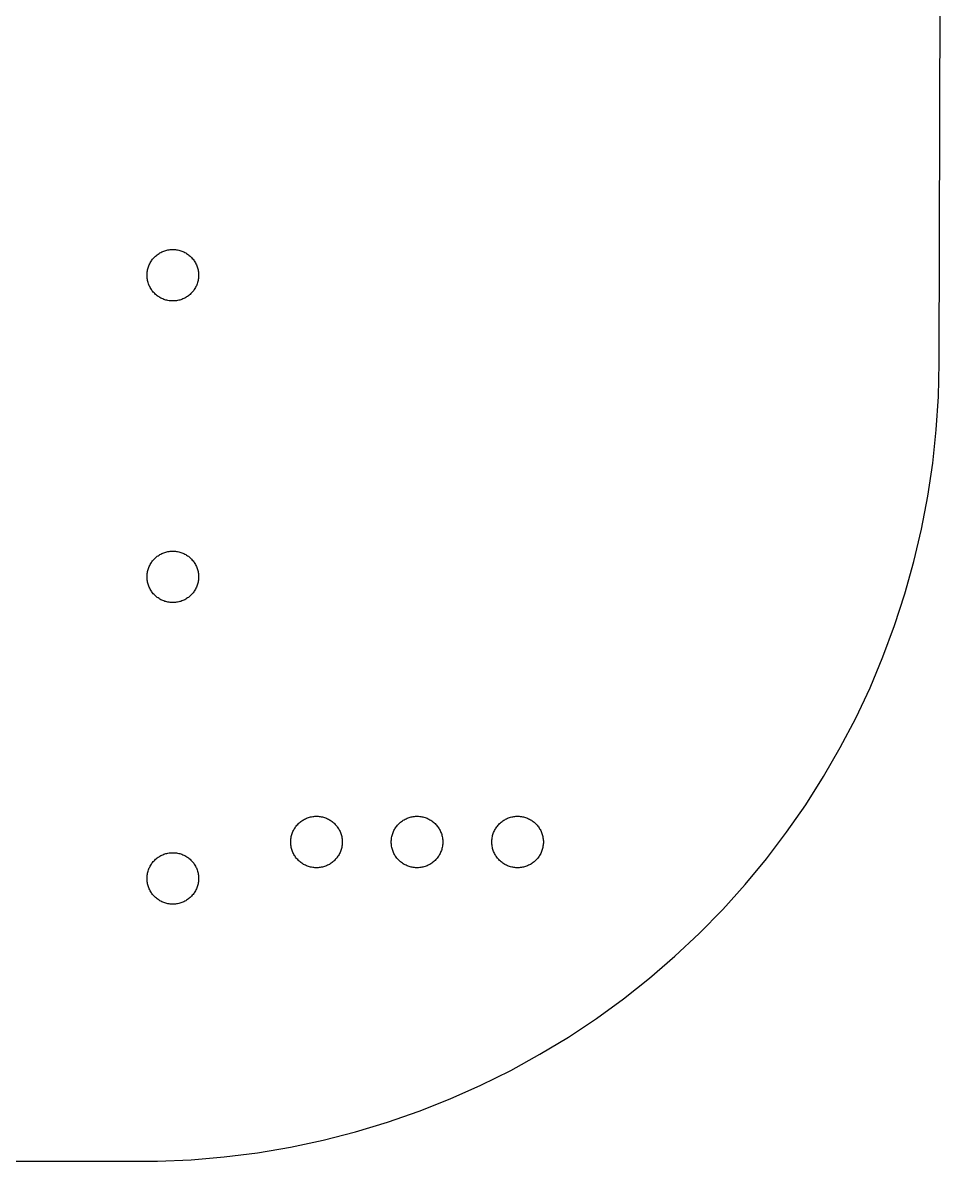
# Model space of a CAD drawing. Header units: metres. Extents: x 0 to 5.8, y -7.5 to 7.5.
# Drawn here: x 2.93 to 5.81, y -7.5 to -3.934 of the extents above; entities that cross this region are included whole.
import ezdxf

# ---------------------------------------------------------------- set-up
doc = ezdxf.new("R2010")
doc.units = ezdxf.units.M

msp = doc.modelspace()

# ---------------------------------------------------------------- linework, layer by layer
for p, q in [((5.79999, -5), (5.81, -1.5)), ((3.33675, -4.67427), (3.3389, -4.67166)), ((3.3389, -4.67166), (3.34116, -4.66916)), ((3.34116, -4.66916), (3.34352, -4.66673)), ((3.34352, -4.66673), (3.34599, -4.66443)), ((3.34599, -4.66443), (3.34854, -4.66222)), ((3.34854, -4.66222), (3.3512, -4.66011)), ((3.3512, -4.66011), (3.35393, -4.65813)), ((3.35393, -4.65813), (3.35675, -4.65625)), ((3.35675, -4.65625), (3.35963, -4.65451)), ((3.35963, -4.65451), (3.36259, -4.65288)), ((3.36259, -4.65288), (3.36563, -4.65137)), ((3.36563, -4.65137), (3.36871, -4.64999)), ((3.36871, -4.64999), (3.37186, -4.64876)), ((3.37186, -4.64876), (3.37505, -4.64764)), ((3.37505, -4.64764), (3.37828, -4.64667)), ((3.37828, -4.64667), (3.38156, -4.64583)), ((3.38156, -4.64583), (3.38487, -4.64513)), ((3.38487, -4.64513), (3.3882, -4.64456)), ((3.3882, -4.64456), (3.39156, -4.64413)), ((3.39156, -4.64413), (3.39493, -4.64384)), ((3.39493, -4.64384), (3.3983, -4.64371)), ((3.3983, -4.64371), (3.40169, -4.64371)), ((3.40169, -4.64371), (3.40506, -4.64384)), ((3.40506, -4.64384), (3.40843, -4.64413)), ((3.40843, -4.64413), (3.41179, -4.64456)), ((3.41179, -4.64456), (3.41512, -4.64513)), ((3.41512, -4.64513), (3.41843, -4.64583)), ((3.41843, -4.64583), (3.42169, -4.64667)), ((3.42169, -4.64667), (3.42493, -4.64764)), ((3.42493, -4.64764), (3.42813, -4.64876)), ((3.42813, -4.64876), (3.43127, -4.64999)), ((3.43127, -4.64999), (3.43436, -4.65137)), ((3.43436, -4.65137), (3.43738, -4.65288)), ((3.43738, -4.65288), (3.44035, -4.65451)), ((3.44035, -4.65451), (3.44324, -4.65625)), ((3.44324, -4.65625), (3.44606, -4.65813)), ((3.44606, -4.65813), (3.44879, -4.66011)), ((3.44879, -4.66011), (3.45143, -4.66222)), ((3.45143, -4.66222), (3.45399, -4.66443)), ((3.45399, -4.66443), (3.45647, -4.66673)), ((3.45647, -4.66673), (3.45883, -4.66916)), ((3.45883, -4.66916), (3.46109, -4.67166)), ((3.46109, -4.67166), (3.46324, -4.67427)), ((3.32104, -4.70763), (3.32182, -4.70433)), ((3.32182, -4.70433), (3.32272, -4.70108)), ((3.32272, -4.70108), (3.32378, -4.69786)), ((3.32378, -4.69786), (3.32495, -4.69469)), ((3.32495, -4.69469), (3.32626, -4.69157)), ((3.32626, -4.69157), (3.3277, -4.68852)), ((3.3277, -4.68852), (3.32927, -4.68552)), ((3.32927, -4.68552), (3.33096, -4.68259)), ((3.33096, -4.68259), (3.33276, -4.67973)), ((3.33276, -4.67973), (3.3347, -4.67696)), ((3.3347, -4.67696), (3.33675, -4.67427)), ((3.46324, -4.67427), (3.46529, -4.67696)), ((3.46529, -4.67696), (3.46722, -4.67973)), ((3.46722, -4.67973), (3.46902, -4.68259)), ((3.46902, -4.68259), (3.47072, -4.68552)), ((3.47072, -4.68552), (3.47229, -4.68852)), ((3.47229, -4.68852), (3.47372, -4.69157)), ((3.47372, -4.69157), (3.47504, -4.69469)), ((3.47504, -4.69469), (3.47621, -4.69786)), ((3.47621, -4.69786), (3.47725, -4.70108)), ((3.47725, -4.70108), (3.47816, -4.70433)), ((3.47816, -4.70433), (3.47894, -4.70763)), ((3.31929, -4.7244), (3.31935, -4.72102)), ((3.31935, -4.72778), (3.31929, -4.7244)), ((3.31935, -4.72102), (3.31956, -4.71765)), ((3.31956, -4.73116), (3.31935, -4.72778)), ((3.31956, -4.71765), (3.31992, -4.71428)), ((3.31992, -4.73451), (3.31956, -4.73116)), ((3.31992, -4.71428), (3.32042, -4.71094)), ((3.32042, -4.73785), (3.31992, -4.73451)), ((3.32042, -4.71094), (3.32104, -4.70763)), ((3.32104, -4.74118), (3.32042, -4.73785)), ((3.32182, -4.74448), (3.32104, -4.74118)), ((3.47894, -4.74118), (3.47816, -4.74448)), ((3.47894, -4.70763), (3.47957, -4.71094)), ((3.47957, -4.73785), (3.47894, -4.74118)), ((3.47957, -4.71094), (3.48007, -4.71428)), ((3.48007, -4.73451), (3.47957, -4.73785)), ((3.48007, -4.71428), (3.48042, -4.71765)), ((3.48042, -4.73116), (3.48007, -4.73451)), ((3.48042, -4.71765), (3.48064, -4.72102)), ((3.48064, -4.72778), (3.48042, -4.73116)), ((3.48064, -4.72102), (3.4807, -4.7244)), ((3.4807, -4.7244), (3.48064, -4.72778)), ((3.32272, -4.74773), (3.32182, -4.74448)), ((3.32378, -4.75095), (3.32272, -4.74773)), ((3.32495, -4.75412), (3.32378, -4.75095)), ((3.32626, -4.75723), (3.32495, -4.75412)), ((3.3277, -4.76028), (3.32626, -4.75723)), ((3.32927, -4.76329), (3.3277, -4.76028)), ((3.33096, -4.7662), (3.32927, -4.76329)), ((3.33276, -4.76906), (3.33096, -4.7662)), ((3.3347, -4.77184), (3.33276, -4.76906)), ((3.33675, -4.77454), (3.3347, -4.77184)), ((3.3389, -4.77715), (3.33675, -4.77454)), ((3.34116, -4.77965), (3.3389, -4.77715)), ((3.46109, -4.77715), (3.45883, -4.77965)), ((3.46324, -4.77454), (3.46109, -4.77715)), ((3.46529, -4.77184), (3.46324, -4.77454)), ((3.46722, -4.76906), (3.46529, -4.77184)), ((3.46902, -4.7662), (3.46722, -4.76906)), ((3.47072, -4.76329), (3.46902, -4.7662)), ((3.47229, -4.76028), (3.47072, -4.76329)), ((3.47372, -4.75723), (3.47229, -4.76028)), ((3.47504, -4.75412), (3.47372, -4.75723)), ((3.47621, -4.75095), (3.47504, -4.75412)), ((3.47725, -4.74773), (3.47621, -4.75095)), ((3.47816, -4.74448), (3.47725, -4.74773)), ((3.34352, -4.78206), (3.34116, -4.77965)), ((3.34599, -4.78438), (3.34352, -4.78206)), ((3.34854, -4.78659), (3.34599, -4.78438)), ((3.3512, -4.7887), (3.34854, -4.78659)), ((3.35393, -4.79068), (3.3512, -4.7887)), ((3.35675, -4.79254), (3.35393, -4.79068)), ((3.35963, -4.7943), (3.35675, -4.79254)), ((3.36259, -4.79593), (3.35963, -4.7943)), ((3.36563, -4.79742), (3.36259, -4.79593)), ((3.36871, -4.7988), (3.36563, -4.79742)), ((3.37186, -4.80005), (3.36871, -4.7988)), ((3.37505, -4.80116), (3.37186, -4.80005)), ((3.37828, -4.80214), (3.37505, -4.80116)), ((3.38156, -4.80298), (3.37828, -4.80214)), ((3.38487, -4.80368), (3.38156, -4.80298)), ((3.3882, -4.80424), (3.38487, -4.80368)), ((3.39156, -4.80467), (3.3882, -4.80424)), ((3.39493, -4.80495), (3.39156, -4.80467)), ((3.3983, -4.8051), (3.39493, -4.80495)), ((3.40169, -4.8051), (3.3983, -4.8051)), ((3.40506, -4.80495), (3.40169, -4.8051)), ((3.40843, -4.80467), (3.40506, -4.80495)), ((3.41179, -4.80424), (3.40843, -4.80467)), ((3.41512, -4.80368), (3.41179, -4.80424)), ((3.41843, -4.80298), (3.41512, -4.80368)), ((3.42169, -4.80214), (3.41843, -4.80298)), ((3.42493, -4.80116), (3.42169, -4.80214)), ((3.42813, -4.80005), (3.42493, -4.80116)), ((3.43127, -4.7988), (3.42813, -4.80005)), ((3.43436, -4.79742), (3.43127, -4.7988)), ((3.43738, -4.79593), (3.43436, -4.79742)), ((3.44035, -4.7943), (3.43738, -4.79593)), ((3.44324, -4.79254), (3.44035, -4.7943)), ((3.44606, -4.79068), (3.44324, -4.79254)), ((3.44879, -4.7887), (3.44606, -4.79068)), ((3.45143, -4.78659), (3.44879, -4.7887)), ((3.45399, -4.78438), (3.45143, -4.78659)), ((3.45647, -4.78206), (3.45399, -4.78438)), ((3.45883, -4.77965), (3.45647, -4.78206)), ((5.79781, -5.10468), (5.79999, -5)), ((5.79123, -5.20918), (5.79781, -5.10468)), ((5.78027, -5.31332), (5.79123, -5.20918)), ((5.76498, -5.41692), (5.78027, -5.31332)), ((5.74536, -5.51978), (5.76498, -5.41692)), ((5.72145, -5.62172), (5.74536, -5.51978)), ((3.35963, -5.59938), (3.36259, -5.59776)), ((3.36259, -5.59776), (3.36563, -5.59625)), ((3.36563, -5.59625), (3.36871, -5.59488)), ((3.36871, -5.59488), (3.37186, -5.59364)), ((3.37186, -5.59364), (3.37505, -5.59253)), ((3.37505, -5.59253), (3.37828, -5.59155)), ((3.37828, -5.59155), (3.38156, -5.59071)), ((3.38156, -5.59071), (3.38487, -5.59001)), ((3.38487, -5.59001), (3.3882, -5.58945)), ((3.3882, -5.58945), (3.39156, -5.58902)), ((3.39156, -5.58902), (3.39493, -5.58873)), ((3.39493, -5.58873), (3.3983, -5.58859)), ((3.3983, -5.58859), (3.40169, -5.58859)), ((3.40169, -5.58859), (3.40506, -5.58873)), ((3.40506, -5.58873), (3.40843, -5.58902)), ((3.40843, -5.58902), (3.41179, -5.58945)), ((3.41179, -5.58945), (3.41512, -5.59001)), ((3.41512, -5.59001), (3.41843, -5.59071)), ((3.41843, -5.59071), (3.42169, -5.59155)), ((3.42169, -5.59155), (3.42493, -5.59253)), ((3.42493, -5.59253), (3.42813, -5.59364)), ((3.42813, -5.59364), (3.43127, -5.59488)), ((3.43127, -5.59488), (3.43436, -5.59625)), ((3.43436, -5.59625), (3.43738, -5.59776)), ((3.43738, -5.59776), (3.44035, -5.59938)), ((3.32626, -5.63646), (3.3277, -5.63339)), ((3.3277, -5.63339), (3.32927, -5.6304)), ((3.32927, -5.6304), (3.33096, -5.62747)), ((3.33096, -5.62747), (3.33276, -5.62462)), ((3.33276, -5.62462), (3.3347, -5.62184)), ((3.3347, -5.62184), (3.33675, -5.61916)), ((3.33675, -5.61916), (3.3389, -5.61655)), ((3.3389, -5.61655), (3.34116, -5.61403)), ((3.34116, -5.61403), (3.34352, -5.61162)), ((3.34352, -5.61162), (3.34599, -5.6093)), ((3.34599, -5.6093), (3.34854, -5.6071)), ((3.34854, -5.6071), (3.3512, -5.605)), ((3.3512, -5.605), (3.35393, -5.60301)), ((3.35393, -5.60301), (3.35675, -5.60114)), ((3.35675, -5.60114), (3.35963, -5.59938)), ((3.44035, -5.59938), (3.44324, -5.60114)), ((3.44324, -5.60114), (3.44606, -5.60301)), ((3.44606, -5.60301), (3.44879, -5.605)), ((3.44879, -5.605), (3.45143, -5.6071)), ((3.45143, -5.6071), (3.45399, -5.6093)), ((3.45399, -5.6093), (3.45647, -5.61162)), ((3.45647, -5.61162), (3.45883, -5.61403)), ((3.45883, -5.61403), (3.46109, -5.61655)), ((3.46109, -5.61655), (3.46324, -5.61916)), ((3.46324, -5.61916), (3.46529, -5.62184)), ((3.46529, -5.62184), (3.46722, -5.62462)), ((3.46722, -5.62462), (3.46902, -5.62747)), ((3.46902, -5.62747), (3.47072, -5.6304)), ((3.47072, -5.6304), (3.47229, -5.63339)), ((3.47229, -5.63339), (3.47372, -5.63646)), ((5.6933, -5.72256), (5.72145, -5.62172)), ((3.31929, -5.66928), (3.31935, -5.66591)), ((3.31935, -5.67267), (3.31929, -5.66928)), ((3.31935, -5.66591), (3.31956, -5.66254)), ((3.31956, -5.66254), (3.31992, -5.65916)), ((3.31992, -5.65916), (3.32042, -5.65582)), ((3.32042, -5.65582), (3.32104, -5.6525)), ((3.32104, -5.6525), (3.32182, -5.64922)), ((3.32182, -5.64922), (3.32272, -5.64595)), ((3.32272, -5.64595), (3.32378, -5.64275)), ((3.32378, -5.64275), (3.32495, -5.63957)), ((3.32495, -5.63957), (3.32626, -5.63646)), ((3.47372, -5.63646), (3.47504, -5.63957)), ((3.47504, -5.63957), (3.47621, -5.64275)), ((3.47621, -5.64275), (3.47725, -5.64595)), ((3.47725, -5.64595), (3.47816, -5.64922)), ((3.47816, -5.64922), (3.47894, -5.6525)), ((3.47894, -5.6525), (3.47957, -5.65582)), ((3.47957, -5.65582), (3.48007, -5.65916)), ((3.48007, -5.65916), (3.48042, -5.66254)), ((3.48042, -5.66254), (3.48064, -5.66591)), ((3.48064, -5.66591), (3.4807, -5.66928)), ((3.4807, -5.66928), (3.48064, -5.67267)), ((3.31956, -5.67604), (3.31935, -5.67267)), ((3.31992, -5.6794), (3.31956, -5.67604)), ((3.32042, -5.68274), (3.31992, -5.6794)), ((3.32104, -5.68607), (3.32042, -5.68274)), ((3.32182, -5.68936), (3.32104, -5.68607)), ((3.32272, -5.69261), (3.32182, -5.68936)), ((3.32378, -5.69583), (3.32272, -5.69261)), ((3.32495, -5.69899), (3.32378, -5.69583)), ((3.32626, -5.70212), (3.32495, -5.69899)), ((3.3277, -5.70517), (3.32626, -5.70212)), ((3.32927, -5.70816), (3.3277, -5.70517)), ((3.47229, -5.70517), (3.47072, -5.70816)), ((3.47372, -5.70212), (3.47229, -5.70517)), ((3.47504, -5.69899), (3.47372, -5.70212)), ((3.47621, -5.69583), (3.47504, -5.69899)), ((3.47725, -5.69261), (3.47621, -5.69583)), ((3.47816, -5.68936), (3.47725, -5.69261)), ((3.47894, -5.68607), (3.47816, -5.68936)), ((3.47957, -5.68274), (3.47894, -5.68607)), ((3.48007, -5.6794), (3.47957, -5.68274)), ((3.48042, -5.67604), (3.48007, -5.6794)), ((3.48064, -5.67267), (3.48042, -5.67604)), ((3.33096, -5.71109), (3.32927, -5.70816)), ((3.33276, -5.71394), (3.33096, -5.71109)), ((3.3347, -5.71672), (3.33276, -5.71394)), ((3.33675, -5.71942), (3.3347, -5.71672)), ((3.3389, -5.72202), (3.33675, -5.71942)), ((3.34116, -5.72453), (3.3389, -5.72202)), ((3.34352, -5.72694), (3.34116, -5.72453)), ((3.34599, -5.72926), (3.34352, -5.72694)), ((3.34854, -5.73148), (3.34599, -5.72926)), ((3.3512, -5.73357), (3.34854, -5.73148)), ((3.35393, -5.73557), (3.3512, -5.73357)), ((3.35675, -5.73743), (3.35393, -5.73557)), ((3.35963, -5.73918), (3.35675, -5.73743)), ((3.36259, -5.74081), (3.35963, -5.73918)), ((3.36563, -5.74231), (3.36259, -5.74081)), ((3.43738, -5.74081), (3.43436, -5.74231)), ((3.44035, -5.73918), (3.43738, -5.74081)), ((3.44324, -5.73743), (3.44035, -5.73918)), ((3.44606, -5.73557), (3.44324, -5.73743)), ((3.44879, -5.73357), (3.44606, -5.73557)), ((3.45143, -5.73148), (3.44879, -5.73357)), ((3.45399, -5.72926), (3.45143, -5.73148)), ((3.45647, -5.72694), (3.45399, -5.72926)), ((3.45883, -5.72453), (3.45647, -5.72694)), ((3.46109, -5.72202), (3.45883, -5.72453)), ((3.46324, -5.71942), (3.46109, -5.72202)), ((3.46529, -5.71672), (3.46324, -5.71942)), ((3.46722, -5.71394), (3.46529, -5.71672)), ((3.46902, -5.71109), (3.46722, -5.71394)), ((3.47072, -5.70816), (3.46902, -5.71109)), ((5.66093, -5.82216), (5.6933, -5.72256)), ((3.36871, -5.74368), (3.36563, -5.74231)), ((3.37186, -5.74493), (3.36871, -5.74368)), ((3.37505, -5.74605), (3.37186, -5.74493)), ((3.37828, -5.74702), (3.37505, -5.74605)), ((3.38156, -5.74786), (3.37828, -5.74702)), ((3.38487, -5.74857), (3.38156, -5.74786)), ((3.3882, -5.74913), (3.38487, -5.74857)), ((3.39156, -5.74956), (3.3882, -5.74913)), ((3.39493, -5.74983), (3.39156, -5.74956)), ((3.3983, -5.74997), (3.39493, -5.74983)), ((3.40169, -5.74997), (3.3983, -5.74997)), ((3.40506, -5.74983), (3.40169, -5.74997)), ((3.40843, -5.74956), (3.40506, -5.74983)), ((3.41179, -5.74913), (3.40843, -5.74956)), ((3.41512, -5.74857), (3.41179, -5.74913)), ((3.41843, -5.74786), (3.41512, -5.74857)), ((3.42169, -5.74702), (3.41843, -5.74786)), ((3.42493, -5.74605), (3.42169, -5.74702)), ((3.42813, -5.74493), (3.42493, -5.74605)), ((3.43127, -5.74368), (3.42813, -5.74493)), ((3.43436, -5.74231), (3.43127, -5.74368)), ((5.62444, -5.9203), (5.66093, -5.82216)), ((5.58386, -6.01683), (5.62444, -5.9203)), ((5.53928, -6.11159), (5.58386, -6.01683)), ((5.49075, -6.20438), (5.53928, -6.11159)), ((5.4384, -6.29506), (5.49075, -6.20438)), ((5.38229, -6.38347), (5.4384, -6.29506)), ((5.32254, -6.46945), (5.38229, -6.38347)), ((3.84492, -6.41945), (3.8483, -6.4193)), ((3.8483, -6.4193), (3.85168, -6.4193)), ((3.85168, -6.4193), (3.85506, -6.41945)), ((4.15988, -6.41945), (4.16327, -6.4193)), ((4.16327, -6.4193), (4.16664, -6.4193)), ((4.16664, -6.4193), (4.17001, -6.41945)), ((4.47484, -6.41945), (4.47823, -6.4193)), ((4.47823, -6.4193), (4.4816, -6.4193)), ((4.4816, -6.4193), (4.48499, -6.41945)), ((3.78278, -6.45532), (3.7847, -6.45256)), ((3.7847, -6.45256), (3.78674, -6.44986)), ((3.78674, -6.44986), (3.78889, -6.44725)), ((3.78889, -6.44725), (3.79115, -6.44475)), ((3.79115, -6.44475), (3.79352, -6.44232)), ((3.79352, -6.44232), (3.79599, -6.44002)), ((3.79599, -6.44002), (3.79855, -6.43781)), ((3.79855, -6.43781), (3.80119, -6.4357)), ((3.80119, -6.4357), (3.80392, -6.43372)), ((3.80392, -6.43372), (3.80675, -6.43185)), ((3.80675, -6.43185), (3.80963, -6.4301)), ((3.80963, -6.4301), (3.81261, -6.42847)), ((3.81261, -6.42847), (3.81563, -6.42697)), ((3.81563, -6.42697), (3.81871, -6.4256)), ((3.81871, -6.4256), (3.82185, -6.42435)), ((3.82185, -6.42435), (3.82506, -6.42323)), ((3.82506, -6.42323), (3.82829, -6.42226)), ((3.82829, -6.42226), (3.83156, -6.42142)), ((3.83156, -6.42142), (3.83487, -6.42072)), ((3.83487, -6.42072), (3.8382, -6.42015)), ((3.8382, -6.42015), (3.84155, -6.41972)), ((3.84155, -6.41972), (3.84492, -6.41945)), ((3.85506, -6.41945), (3.85843, -6.41972)), ((3.85843, -6.41972), (3.86179, -6.42015)), ((3.86179, -6.42015), (3.86511, -6.42072)), ((3.86511, -6.42072), (3.86842, -6.42142)), ((3.86842, -6.42142), (3.87169, -6.42226)), ((3.87169, -6.42226), (3.87494, -6.42323)), ((3.87494, -6.42323), (3.87813, -6.42435)), ((3.87813, -6.42435), (3.88127, -6.4256)), ((3.88127, -6.4256), (3.88435, -6.42697)), ((3.88435, -6.42697), (3.88739, -6.42847)), ((3.88739, -6.42847), (3.89035, -6.4301)), ((3.89035, -6.4301), (3.89323, -6.43185)), ((3.89323, -6.43185), (3.89606, -6.43372)), ((3.89606, -6.43372), (3.89879, -6.4357)), ((3.89879, -6.4357), (3.90144, -6.43781)), ((3.90144, -6.43781), (3.90399, -6.44002)), ((3.90399, -6.44002), (3.90646, -6.44232)), ((3.90646, -6.44232), (3.90883, -6.44475)), ((3.90883, -6.44475), (3.91109, -6.44725)), ((3.91109, -6.44725), (3.91324, -6.44986)), ((3.91324, -6.44986), (3.91528, -6.45256)), ((3.91528, -6.45256), (3.91722, -6.45532)), ((4.09773, -6.45532), (4.09966, -6.45256)), ((4.09966, -6.45256), (4.1017, -6.44986)), ((4.1017, -6.44986), (4.10385, -6.44725)), ((4.10385, -6.44725), (4.10612, -6.44475)), ((4.10612, -6.44475), (4.10849, -6.44232)), ((4.10849, -6.44232), (4.11095, -6.44002)), ((4.11095, -6.44002), (4.11351, -6.43781)), ((4.11351, -6.43781), (4.11615, -6.4357)), ((4.11615, -6.4357), (4.1189, -6.43372)), ((4.1189, -6.43372), (4.1217, -6.43185)), ((4.1217, -6.43185), (4.1246, -6.4301)), ((4.1246, -6.4301), (4.12756, -6.42847)), ((4.12756, -6.42847), (4.13058, -6.42697)), ((4.13058, -6.42697), (4.13368, -6.4256)), ((4.13368, -6.4256), (4.13683, -6.42435)), ((4.13683, -6.42435), (4.14001, -6.42323)), ((4.14001, -6.42323), (4.14325, -6.42226)), ((4.14325, -6.42226), (4.14651, -6.42142)), ((4.14651, -6.42142), (4.14983, -6.42072)), ((4.14983, -6.42072), (4.15317, -6.42015)), ((4.15317, -6.42015), (4.15651, -6.41972)), ((4.15651, -6.41972), (4.15988, -6.41945)), ((4.17001, -6.41945), (4.17339, -6.41972)), ((4.17339, -6.41972), (4.17674, -6.42015)), ((4.17674, -6.42015), (4.18007, -6.42072)), ((4.18007, -6.42072), (4.18338, -6.42142)), ((4.18338, -6.42142), (4.18666, -6.42226)), ((4.18666, -6.42226), (4.1899, -6.42323)), ((4.1899, -6.42323), (4.19308, -6.42435)), ((4.19308, -6.42435), (4.19623, -6.4256)), ((4.19623, -6.4256), (4.19931, -6.42697)), ((4.19931, -6.42697), (4.20235, -6.42847)), ((4.20235, -6.42847), (4.20531, -6.4301)), ((4.20531, -6.4301), (4.20819, -6.43185)), ((4.20819, -6.43185), (4.21101, -6.43372)), ((4.21101, -6.43372), (4.21375, -6.4357)), ((4.21375, -6.4357), (4.2164, -6.43781)), ((4.2164, -6.43781), (4.21896, -6.44002)), ((4.21896, -6.44002), (4.22142, -6.44232)), ((4.22142, -6.44232), (4.22379, -6.44475)), ((4.22379, -6.44475), (4.22604, -6.44725)), ((4.22604, -6.44725), (4.22821, -6.44986)), ((4.22821, -6.44986), (4.23024, -6.45256)), ((4.23024, -6.45256), (4.23218, -6.45532)), ((4.41269, -6.45532), (4.41461, -6.45256)), ((4.41461, -6.45256), (4.41666, -6.44986)), ((4.41666, -6.44986), (4.41882, -6.44725)), ((4.41882, -6.44725), (4.42108, -6.44475)), ((4.42108, -6.44475), (4.42345, -6.44232)), ((4.42345, -6.44232), (4.4259, -6.44002)), ((4.4259, -6.44002), (4.42847, -6.43781)), ((4.42847, -6.43781), (4.43112, -6.4357)), ((4.43112, -6.4357), (4.43385, -6.43372)), ((4.43385, -6.43372), (4.43666, -6.43185)), ((4.43666, -6.43185), (4.43956, -6.4301)), ((4.43956, -6.4301), (4.44252, -6.42847)), ((4.44252, -6.42847), (4.44554, -6.42697)), ((4.44554, -6.42697), (4.44864, -6.4256)), ((4.44864, -6.4256), (4.45178, -6.42435)), ((4.45178, -6.42435), (4.45497, -6.42323)), ((4.45497, -6.42323), (4.45821, -6.42226)), ((4.45821, -6.42226), (4.46149, -6.42142)), ((4.46149, -6.42142), (4.46478, -6.42072)), ((4.46478, -6.42072), (4.46812, -6.42015)), ((4.46812, -6.42015), (4.47148, -6.41972)), ((4.47148, -6.41972), (4.47484, -6.41945)), ((4.48499, -6.41945), (4.48834, -6.41972)), ((4.48834, -6.41972), (4.4917, -6.42015)), ((4.4917, -6.42015), (4.49504, -6.42072)), ((4.49504, -6.42072), (4.49834, -6.42142)), ((4.49834, -6.42142), (4.50162, -6.42226)), ((4.50162, -6.42226), (4.50485, -6.42323)), ((4.50485, -6.42323), (4.50804, -6.42435)), ((4.50804, -6.42435), (4.51118, -6.4256)), ((4.51118, -6.4256), (4.51428, -6.42697)), ((4.51428, -6.42697), (4.5173, -6.42847)), ((4.5173, -6.42847), (4.52026, -6.4301)), ((4.52026, -6.4301), (4.52316, -6.43185)), ((4.52316, -6.43185), (4.52597, -6.43372)), ((4.52597, -6.43372), (4.52872, -6.4357)), ((4.52872, -6.4357), (4.53136, -6.43781)), ((4.53136, -6.43781), (4.53392, -6.44002)), ((4.53392, -6.44002), (4.53638, -6.44232)), ((4.53638, -6.44232), (4.53874, -6.44475)), ((4.53874, -6.44475), (4.54102, -6.44725)), ((4.54102, -6.44725), (4.54317, -6.44986)), ((4.54317, -6.44986), (4.54521, -6.45256)), ((4.54521, -6.45256), (4.54713, -6.45532)), ((3.76956, -6.49324), (3.76991, -6.48988)), ((3.76991, -6.48988), (3.77042, -6.48653)), ((3.77042, -6.48653), (3.77104, -6.48322)), ((3.77104, -6.48322), (3.77182, -6.47992)), ((3.77182, -6.47992), (3.77274, -6.47667)), ((3.77274, -6.47667), (3.77377, -6.47345)), ((3.77377, -6.47345), (3.77495, -6.47028)), ((3.77495, -6.47028), (3.77626, -6.46716)), ((3.77626, -6.46716), (3.77769, -6.46411)), ((3.77769, -6.46411), (3.77927, -6.46111)), ((3.77927, -6.46111), (3.78096, -6.45819)), ((3.78096, -6.45819), (3.78278, -6.45532)), ((3.91722, -6.45532), (3.91902, -6.45819)), ((3.91902, -6.45819), (3.92072, -6.46111)), ((3.92072, -6.46111), (3.92229, -6.46411)), ((3.92229, -6.46411), (3.92372, -6.46716)), ((3.92372, -6.46716), (3.92503, -6.47028)), ((3.92503, -6.47028), (3.92621, -6.47345)), ((3.92621, -6.47345), (3.92726, -6.47667)), ((3.92726, -6.47667), (3.92816, -6.47992)), ((3.92816, -6.47992), (3.92894, -6.48322)), ((3.92894, -6.48322), (3.92957, -6.48653)), ((3.92957, -6.48653), (3.93007, -6.48988)), ((3.93007, -6.48988), (3.93042, -6.49324)), ((4.08453, -6.49324), (4.08488, -6.48988)), ((4.08488, -6.48988), (4.08537, -6.48653)), ((4.08537, -6.48653), (4.08601, -6.48322)), ((4.08601, -6.48322), (4.08678, -6.47992)), ((4.08678, -6.47992), (4.08769, -6.47667)), ((4.08769, -6.47667), (4.08873, -6.47345)), ((4.08873, -6.47345), (4.0899, -6.47028)), ((4.0899, -6.47028), (4.09122, -6.46716)), ((4.09122, -6.46716), (4.09267, -6.46411)), ((4.09267, -6.46411), (4.09422, -6.46111)), ((4.09422, -6.46111), (4.09592, -6.45819)), ((4.09592, -6.45819), (4.09773, -6.45532)), ((4.23218, -6.45532), (4.23399, -6.45819)), ((4.23399, -6.45819), (4.23567, -6.46111)), ((4.23567, -6.46111), (4.23724, -6.46411)), ((4.23724, -6.46411), (4.23868, -6.46716)), ((4.23868, -6.46716), (4.23999, -6.47028)), ((4.23999, -6.47028), (4.24117, -6.47345)), ((4.24117, -6.47345), (4.24222, -6.47667)), ((4.24222, -6.47667), (4.24312, -6.47992)), ((4.24312, -6.47992), (4.2439, -6.48322)), ((4.2439, -6.48322), (4.24454, -6.48653)), ((4.24454, -6.48653), (4.24503, -6.48988)), ((4.24503, -6.48988), (4.24538, -6.49324)), ((4.39949, -6.49324), (4.39984, -6.48988)), ((4.39984, -6.48988), (4.40033, -6.48653)), ((4.40033, -6.48653), (4.40097, -6.48322)), ((4.40097, -6.48322), (4.40173, -6.47992)), ((4.40173, -6.47992), (4.40265, -6.47667)), ((4.40265, -6.47667), (4.40369, -6.47345)), ((4.40369, -6.47345), (4.40488, -6.47028)), ((4.40488, -6.47028), (4.40619, -6.46716)), ((4.40619, -6.46716), (4.40762, -6.46411)), ((4.40762, -6.46411), (4.40919, -6.46111)), ((4.40919, -6.46111), (4.41087, -6.45819)), ((4.41087, -6.45819), (4.41269, -6.45532)), ((4.54713, -6.45532), (4.54895, -6.45819)), ((4.54895, -6.45819), (4.55064, -6.46111)), ((4.55064, -6.46111), (4.5522, -6.46411)), ((4.5522, -6.46411), (4.55365, -6.46716)), ((4.55365, -6.46716), (4.55495, -6.47028)), ((4.55495, -6.47028), (4.55614, -6.47345)), ((4.55614, -6.47345), (4.55717, -6.47667)), ((4.55717, -6.47667), (4.55809, -6.47992)), ((4.55809, -6.47992), (4.55885, -6.48322)), ((4.55885, -6.48322), (4.55949, -6.48653)), ((4.55949, -6.48653), (4.55998, -6.48988)), ((4.55998, -6.48988), (4.56033, -6.49324)), ((5.25923, -6.55286), (5.32254, -6.46945)), ((3.76929, -6.5), (3.76935, -6.49661)), ((3.76935, -6.50337), (3.76929, -6.5)), ((3.76935, -6.49661), (3.76956, -6.49324)), ((3.76956, -6.50674), (3.76935, -6.50337)), ((3.76991, -6.5101), (3.76956, -6.50674)), ((3.77042, -6.51346), (3.76991, -6.5101)), ((3.77104, -6.51677), (3.77042, -6.51346)), ((3.77182, -6.52007), (3.77104, -6.51677)), ((3.77274, -6.52332), (3.77182, -6.52007)), ((3.77377, -6.52654), (3.77274, -6.52332)), ((3.92726, -6.52332), (3.92621, -6.52654)), ((3.92816, -6.52007), (3.92726, -6.52332)), ((3.92894, -6.51677), (3.92816, -6.52007)), ((3.92957, -6.51346), (3.92894, -6.51677)), ((3.93007, -6.5101), (3.92957, -6.51346)), ((3.93042, -6.50674), (3.93007, -6.5101)), ((3.93042, -6.49324), (3.93063, -6.49661)), ((3.93063, -6.50337), (3.93042, -6.50674)), ((3.93063, -6.49661), (3.93069, -6.5)), ((3.93069, -6.5), (3.93063, -6.50337)), ((4.08424, -6.5), (4.08432, -6.49661)), ((4.08432, -6.50337), (4.08424, -6.5)), ((4.08432, -6.49661), (4.08453, -6.49324)), ((4.08453, -6.50674), (4.08432, -6.50337)), ((4.08488, -6.5101), (4.08453, -6.50674)), ((4.08537, -6.51346), (4.08488, -6.5101)), ((4.08601, -6.51677), (4.08537, -6.51346)), ((4.08678, -6.52007), (4.08601, -6.51677)), ((4.08769, -6.52332), (4.08678, -6.52007)), ((4.08873, -6.52654), (4.08769, -6.52332)), ((4.24222, -6.52332), (4.24117, -6.52654)), ((4.24312, -6.52007), (4.24222, -6.52332)), ((4.2439, -6.51677), (4.24312, -6.52007)), ((4.24454, -6.51346), (4.2439, -6.51677)), ((4.24503, -6.5101), (4.24454, -6.51346)), ((4.24538, -6.50674), (4.24503, -6.5101)), ((4.24538, -6.49324), (4.24559, -6.49661)), ((4.24559, -6.50337), (4.24538, -6.50674)), ((4.24559, -6.49661), (4.24567, -6.5)), ((4.24567, -6.5), (4.24559, -6.50337)), ((4.3992, -6.5), (4.39928, -6.49661)), ((4.39928, -6.50337), (4.3992, -6.5)), ((4.39928, -6.49661), (4.39949, -6.49324)), ((4.39949, -6.50674), (4.39928, -6.50337)), ((4.39984, -6.5101), (4.39949, -6.50674)), ((4.40033, -6.51346), (4.39984, -6.5101)), ((4.40097, -6.51677), (4.40033, -6.51346)), ((4.40173, -6.52007), (4.40097, -6.51677)), ((4.40265, -6.52332), (4.40173, -6.52007)), ((4.40369, -6.52654), (4.40265, -6.52332)), ((4.55717, -6.52332), (4.55614, -6.52654)), ((4.55809, -6.52007), (4.55717, -6.52332)), ((4.55885, -6.51677), (4.55809, -6.52007)), ((4.55949, -6.51346), (4.55885, -6.51677)), ((4.55998, -6.5101), (4.55949, -6.51346)), ((4.56033, -6.50674), (4.55998, -6.5101)), ((4.56033, -6.49324), (4.56055, -6.49661)), ((4.56055, -6.50337), (4.56033, -6.50674)), ((4.56055, -6.49661), (4.56062, -6.5)), ((4.56062, -6.5), (4.56055, -6.50337)), ((3.33675, -6.56403), (3.3389, -6.56143)), ((3.3389, -6.56143), (3.34116, -6.55891)), ((3.34116, -6.55891), (3.34352, -6.5565)), ((3.34352, -6.5565), (3.34599, -6.55418)), ((3.34599, -6.55418), (3.34854, -6.55197)), ((3.34854, -6.55197), (3.3512, -6.54988)), ((3.3512, -6.54988), (3.35393, -6.5479)), ((3.35393, -6.5479), (3.35675, -6.54602)), ((3.35675, -6.54602), (3.35963, -6.54427)), ((3.35963, -6.54427), (3.36259, -6.54265)), ((3.36259, -6.54265), (3.36563, -6.54114)), ((3.36563, -6.54114), (3.36871, -6.53976)), ((3.36871, -6.53976), (3.37186, -6.53851)), ((3.37186, -6.53851), (3.37505, -6.5374)), ((3.37505, -6.5374), (3.37828, -6.53642)), ((3.37828, -6.53642), (3.38156, -6.53558)), ((3.38156, -6.53558), (3.38487, -6.53488)), ((3.38487, -6.53488), (3.3882, -6.53432)), ((3.3882, -6.53432), (3.39156, -6.53391)), ((3.39156, -6.53391), (3.39493, -6.53362)), ((3.39493, -6.53362), (3.3983, -6.53348)), ((3.3983, -6.53348), (3.40169, -6.53348)), ((3.40169, -6.53348), (3.40506, -6.53362)), ((3.40506, -6.53362), (3.40843, -6.53391)), ((3.40843, -6.53391), (3.41179, -6.53432)), ((3.41179, -6.53432), (3.41512, -6.53488)), ((3.41512, -6.53488), (3.41843, -6.53558)), ((3.41843, -6.53558), (3.42169, -6.53642)), ((3.42169, -6.53642), (3.42493, -6.5374)), ((3.42493, -6.5374), (3.42813, -6.53851)), ((3.42813, -6.53851), (3.43127, -6.53976)), ((3.43127, -6.53976), (3.43436, -6.54114)), ((3.43436, -6.54114), (3.43738, -6.54265)), ((3.43738, -6.54265), (3.44035, -6.54427)), ((3.44035, -6.54427), (3.44324, -6.54602)), ((3.44324, -6.54602), (3.44606, -6.5479)), ((3.44606, -6.5479), (3.44879, -6.54988)), ((3.44879, -6.54988), (3.45143, -6.55197)), ((3.45143, -6.55197), (3.45399, -6.55418)), ((3.45399, -6.55418), (3.45647, -6.5565)), ((3.45647, -6.5565), (3.45883, -6.55891)), ((3.45883, -6.55891), (3.46109, -6.56143)), ((3.46109, -6.56143), (3.46324, -6.56403)), ((3.77495, -6.52971), (3.77377, -6.52654)), ((3.77626, -6.53282), (3.77495, -6.52971)), ((3.77769, -6.53587), (3.77626, -6.53282)), ((3.77927, -6.53888), (3.77769, -6.53587)), ((3.78096, -6.54181), (3.77927, -6.53888)), ((3.78278, -6.54466), (3.78096, -6.54181)), ((3.7847, -6.54742), (3.78278, -6.54466)), ((3.78674, -6.55013), (3.7847, -6.54742)), ((3.78889, -6.55273), (3.78674, -6.55013)), ((3.79115, -6.55524), (3.78889, -6.55273)), ((3.79352, -6.55766), (3.79115, -6.55524)), ((3.79599, -6.55997), (3.79352, -6.55766)), ((3.79855, -6.56218), (3.79599, -6.55997)), ((3.90399, -6.55997), (3.90144, -6.56218)), ((3.90646, -6.55766), (3.90399, -6.55997)), ((3.90883, -6.55524), (3.90646, -6.55766)), ((3.91109, -6.55273), (3.90883, -6.55524)), ((3.91324, -6.55013), (3.91109, -6.55273)), ((3.91528, -6.54742), (3.91324, -6.55013)), ((3.91722, -6.54466), (3.91528, -6.54742)), ((3.91902, -6.54181), (3.91722, -6.54466)), ((3.92072, -6.53888), (3.91902, -6.54181)), ((3.92229, -6.53587), (3.92072, -6.53888)), ((3.92372, -6.53282), (3.92229, -6.53587)), ((3.92503, -6.52971), (3.92372, -6.53282)), ((3.92621, -6.52654), (3.92503, -6.52971)), ((4.0899, -6.52971), (4.08873, -6.52654)), ((4.09122, -6.53282), (4.0899, -6.52971)), ((4.09267, -6.53587), (4.09122, -6.53282)), ((4.09422, -6.53888), (4.09267, -6.53587)), ((4.09592, -6.54181), (4.09422, -6.53888)), ((4.09773, -6.54466), (4.09592, -6.54181)), ((4.09966, -6.54742), (4.09773, -6.54466)), ((4.1017, -6.55013), (4.09966, -6.54742)), ((4.10385, -6.55273), (4.1017, -6.55013)), ((4.10612, -6.55524), (4.10385, -6.55273)), ((4.10849, -6.55766), (4.10612, -6.55524)), ((4.11095, -6.55997), (4.10849, -6.55766)), ((4.11351, -6.56218), (4.11095, -6.55997)), ((4.21896, -6.55997), (4.2164, -6.56218)), ((4.22142, -6.55766), (4.21896, -6.55997)), ((4.22379, -6.55524), (4.22142, -6.55766)), ((4.22604, -6.55273), (4.22379, -6.55524)), ((4.22821, -6.55013), (4.22604, -6.55273)), ((4.23024, -6.54742), (4.22821, -6.55013)), ((4.23218, -6.54466), (4.23024, -6.54742)), ((4.23399, -6.54181), (4.23218, -6.54466)), ((4.23567, -6.53888), (4.23399, -6.54181)), ((4.23724, -6.53587), (4.23567, -6.53888)), ((4.23868, -6.53282), (4.23724, -6.53587)), ((4.23999, -6.52971), (4.23868, -6.53282)), ((4.24117, -6.52654), (4.23999, -6.52971)), ((4.40488, -6.52971), (4.40369, -6.52654)), ((4.40619, -6.53282), (4.40488, -6.52971)), ((4.40762, -6.53587), (4.40619, -6.53282)), ((4.40919, -6.53888), (4.40762, -6.53587)), ((4.41087, -6.54181), (4.40919, -6.53888)), ((4.41269, -6.54466), (4.41087, -6.54181)), ((4.41461, -6.54742), (4.41269, -6.54466)), ((4.41666, -6.55013), (4.41461, -6.54742)), ((4.41882, -6.55273), (4.41666, -6.55013)), ((4.42108, -6.55524), (4.41882, -6.55273)), ((4.42345, -6.55766), (4.42108, -6.55524)), ((4.4259, -6.55997), (4.42345, -6.55766)), ((4.42847, -6.56218), (4.4259, -6.55997)), ((4.53392, -6.55997), (4.53136, -6.56218)), ((4.53638, -6.55766), (4.53392, -6.55997)), ((4.53874, -6.55524), (4.53638, -6.55766)), ((4.54102, -6.55273), (4.53874, -6.55524)), ((4.54317, -6.55013), (4.54102, -6.55273)), ((4.54521, -6.54742), (4.54317, -6.55013)), ((4.54713, -6.54466), (4.54521, -6.54742)), ((4.54895, -6.54181), (4.54713, -6.54466)), ((4.55064, -6.53888), (4.54895, -6.54181)), ((4.5522, -6.53587), (4.55064, -6.53888)), ((4.55365, -6.53282), (4.5522, -6.53587)), ((4.55495, -6.52971), (4.55365, -6.53282)), ((4.55614, -6.52654), (4.55495, -6.52971)), ((5.19247, -6.63354), (5.25923, -6.55286)), ((3.32042, -6.60071), (3.32104, -6.59738)), ((3.32104, -6.59738), (3.32182, -6.5941)), ((3.32182, -6.5941), (3.32272, -6.59084)), ((3.32272, -6.59084), (3.32378, -6.58762)), ((3.32378, -6.58762), (3.32495, -6.58446)), ((3.32495, -6.58446), (3.32626, -6.58134)), ((3.32626, -6.58134), (3.3277, -6.57828)), ((3.3277, -6.57828), (3.32927, -6.57529)), ((3.32927, -6.57529), (3.33096, -6.57236)), ((3.33096, -6.57236), (3.33276, -6.5695)), ((3.33276, -6.5695), (3.3347, -6.56673)), ((3.3347, -6.56673), (3.33675, -6.56403)), ((3.46324, -6.56403), (3.46529, -6.56673)), ((3.46529, -6.56673), (3.46722, -6.5695)), ((3.46722, -6.5695), (3.46902, -6.57236)), ((3.46902, -6.57236), (3.47072, -6.57529)), ((3.47072, -6.57529), (3.47229, -6.57828)), ((3.47229, -6.57828), (3.47372, -6.58134)), ((3.47372, -6.58134), (3.47504, -6.58446)), ((3.47504, -6.58446), (3.47621, -6.58762)), ((3.47621, -6.58762), (3.47725, -6.59084)), ((3.47725, -6.59084), (3.47816, -6.5941)), ((3.47816, -6.5941), (3.47894, -6.59738)), ((3.47894, -6.59738), (3.47957, -6.60071)), ((3.80119, -6.56429), (3.79855, -6.56218)), ((3.80392, -6.56627), (3.80119, -6.56429)), ((3.80675, -6.56813), (3.80392, -6.56627)), ((3.80963, -6.56989), (3.80675, -6.56813)), ((3.81261, -6.57152), (3.80963, -6.56989)), ((3.81563, -6.57301), (3.81261, -6.57152)), ((3.81871, -6.5744), (3.81563, -6.57301)), ((3.82185, -6.57564), (3.81871, -6.5744)), ((3.82506, -6.57675), (3.82185, -6.57564)), ((3.82829, -6.57773), (3.82506, -6.57675)), ((3.83156, -6.57857), (3.82829, -6.57773)), ((3.83487, -6.57927), (3.83156, -6.57857)), ((3.8382, -6.57983), (3.83487, -6.57927)), ((3.84155, -6.58026), (3.8382, -6.57983)), ((3.84492, -6.58054), (3.84155, -6.58026)), ((3.8483, -6.58069), (3.84492, -6.58054)), ((3.85168, -6.58069), (3.8483, -6.58069)), ((3.85506, -6.58054), (3.85168, -6.58069)), ((3.85843, -6.58026), (3.85506, -6.58054)), ((3.86179, -6.57983), (3.85843, -6.58026)), ((3.86511, -6.57927), (3.86179, -6.57983)), ((3.86842, -6.57857), (3.86511, -6.57927)), ((3.87169, -6.57773), (3.86842, -6.57857)), ((3.87494, -6.57675), (3.87169, -6.57773)), ((3.87813, -6.57564), (3.87494, -6.57675)), ((3.88127, -6.5744), (3.87813, -6.57564)), ((3.88435, -6.57301), (3.88127, -6.5744)), ((3.88739, -6.57152), (3.88435, -6.57301)), ((3.89035, -6.56989), (3.88739, -6.57152)), ((3.89323, -6.56813), (3.89035, -6.56989)), ((3.89606, -6.56627), (3.89323, -6.56813)), ((3.89879, -6.56429), (3.89606, -6.56627)), ((3.90144, -6.56218), (3.89879, -6.56429)), ((4.11615, -6.56429), (4.11351, -6.56218)), ((4.1189, -6.56627), (4.11615, -6.56429)), ((4.1217, -6.56813), (4.1189, -6.56627)), ((4.1246, -6.56989), (4.1217, -6.56813)), ((4.12756, -6.57152), (4.1246, -6.56989)), ((4.13058, -6.57301), (4.12756, -6.57152)), ((4.13368, -6.5744), (4.13058, -6.57301)), ((4.13683, -6.57564), (4.13368, -6.5744)), ((4.14001, -6.57675), (4.13683, -6.57564)), ((4.14325, -6.57773), (4.14001, -6.57675)), ((4.14651, -6.57857), (4.14325, -6.57773)), ((4.14983, -6.57927), (4.14651, -6.57857)), ((4.15317, -6.57983), (4.14983, -6.57927)), ((4.15651, -6.58026), (4.15317, -6.57983)), ((4.15988, -6.58054), (4.15651, -6.58026)), ((4.16327, -6.58069), (4.15988, -6.58054)), ((4.16664, -6.58069), (4.16327, -6.58069)), ((4.17001, -6.58054), (4.16664, -6.58069)), ((4.17339, -6.58026), (4.17001, -6.58054)), ((4.17674, -6.57983), (4.17339, -6.58026)), ((4.18007, -6.57927), (4.17674, -6.57983)), ((4.18338, -6.57857), (4.18007, -6.57927)), ((4.18666, -6.57773), (4.18338, -6.57857)), ((4.1899, -6.57675), (4.18666, -6.57773)), ((4.19308, -6.57564), (4.1899, -6.57675)), ((4.19623, -6.5744), (4.19308, -6.57564)), ((4.19931, -6.57301), (4.19623, -6.5744)), ((4.20235, -6.57152), (4.19931, -6.57301)), ((4.20531, -6.56989), (4.20235, -6.57152)), ((4.20819, -6.56813), (4.20531, -6.56989)), ((4.21101, -6.56627), (4.20819, -6.56813)), ((4.21375, -6.56429), (4.21101, -6.56627)), ((4.2164, -6.56218), (4.21375, -6.56429)), ((4.43112, -6.56429), (4.42847, -6.56218)), ((4.43385, -6.56627), (4.43112, -6.56429)), ((4.43666, -6.56813), (4.43385, -6.56627)), ((4.43956, -6.56989), (4.43666, -6.56813)), ((4.44252, -6.57152), (4.43956, -6.56989)), ((4.44554, -6.57301), (4.44252, -6.57152)), ((4.44864, -6.5744), (4.44554, -6.57301)), ((4.45178, -6.57564), (4.44864, -6.5744)), ((4.45497, -6.57675), (4.45178, -6.57564)), ((4.45821, -6.57773), (4.45497, -6.57675)), ((4.46149, -6.57857), (4.45821, -6.57773)), ((4.46478, -6.57927), (4.46149, -6.57857)), ((4.46812, -6.57983), (4.46478, -6.57927)), ((4.47148, -6.58026), (4.46812, -6.57983)), ((4.47484, -6.58054), (4.47148, -6.58026)), ((4.47823, -6.58069), (4.47484, -6.58054)), ((4.4816, -6.58069), (4.47823, -6.58069)), ((4.48499, -6.58054), (4.4816, -6.58069)), ((4.48834, -6.58026), (4.48499, -6.58054)), ((4.4917, -6.57983), (4.48834, -6.58026)), ((4.49504, -6.57927), (4.4917, -6.57983)), ((4.49834, -6.57857), (4.49504, -6.57927)), ((4.50162, -6.57773), (4.49834, -6.57857)), ((4.50485, -6.57675), (4.50162, -6.57773)), ((4.50804, -6.57564), (4.50485, -6.57675)), ((4.51118, -6.5744), (4.50804, -6.57564)), ((4.51428, -6.57301), (4.51118, -6.5744)), ((4.5173, -6.57152), (4.51428, -6.57301)), ((4.52026, -6.56989), (4.5173, -6.57152)), ((4.52316, -6.56813), (4.52026, -6.56989)), ((4.52597, -6.56627), (4.52316, -6.56813)), ((4.52872, -6.56429), (4.52597, -6.56627)), ((4.53136, -6.56218), (4.52872, -6.56429)), ((3.31929, -6.61417), (3.31935, -6.61078)), ((3.31935, -6.61754), (3.31929, -6.61417)), ((3.31935, -6.61078), (3.31956, -6.60741)), ((3.31956, -6.62093), (3.31935, -6.61754)), ((3.31956, -6.60741), (3.31992, -6.60405)), ((3.31992, -6.62428), (3.31956, -6.62093)), ((3.31992, -6.60405), (3.32042, -6.60071)), ((3.32042, -6.62762), (3.31992, -6.62428)), ((3.32104, -6.63095), (3.32042, -6.62762)), ((3.32182, -6.63423), (3.32104, -6.63095)), ((3.47894, -6.63095), (3.47816, -6.63423)), ((3.47957, -6.62762), (3.47894, -6.63095)), ((3.47957, -6.60071), (3.48007, -6.60405)), ((3.48007, -6.62428), (3.47957, -6.62762)), ((3.48007, -6.60405), (3.48042, -6.60741)), ((3.48042, -6.62093), (3.48007, -6.62428)), ((3.48042, -6.60741), (3.48064, -6.61078)), ((3.48064, -6.61754), (3.48042, -6.62093)), ((3.48064, -6.61078), (3.4807, -6.61417)), ((3.4807, -6.61417), (3.48064, -6.61754)), ((3.32272, -6.6375), (3.32182, -6.63423)), ((3.32378, -6.6407), (3.32272, -6.6375)), ((3.32495, -6.64388), (3.32378, -6.6407)), ((3.32626, -6.64699), (3.32495, -6.64388)), ((3.3277, -6.65005), (3.32626, -6.64699)), ((3.32927, -6.65305), (3.3277, -6.65005)), ((3.33096, -6.65598), (3.32927, -6.65305)), ((3.33276, -6.65883), (3.33096, -6.65598)), ((3.3347, -6.66161), (3.33276, -6.65883)), ((3.33675, -6.66429), (3.3347, -6.66161)), ((3.3389, -6.6669), (3.33675, -6.66429)), ((3.34116, -6.66942), (3.3389, -6.6669)), ((3.46109, -6.6669), (3.45883, -6.66942)), ((3.46324, -6.66429), (3.46109, -6.6669)), ((3.46529, -6.66161), (3.46324, -6.66429)), ((3.46722, -6.65883), (3.46529, -6.66161)), ((3.46902, -6.65598), (3.46722, -6.65883)), ((3.47072, -6.65305), (3.46902, -6.65598)), ((3.47229, -6.65005), (3.47072, -6.65305)), ((3.47372, -6.64699), (3.47229, -6.65005)), ((3.47504, -6.64388), (3.47372, -6.64699)), ((3.47621, -6.6407), (3.47504, -6.64388)), ((3.47725, -6.6375), (3.47621, -6.6407)), ((3.47816, -6.63423), (3.47725, -6.6375)), ((5.12242, -6.71136), (5.19247, -6.63354)), ((3.34352, -6.67183), (3.34116, -6.66942)), ((3.34599, -6.67415), (3.34352, -6.67183)), ((3.34854, -6.67635), (3.34599, -6.67415)), ((3.3512, -6.67845), (3.34854, -6.67635)), ((3.35393, -6.68044), (3.3512, -6.67845)), ((3.35675, -6.68231), (3.35393, -6.68044)), ((3.35963, -6.68407), (3.35675, -6.68231)), ((3.36259, -6.68568), (3.35963, -6.68407)), ((3.36563, -6.68719), (3.36259, -6.68568)), ((3.36871, -6.68857), (3.36563, -6.68719)), ((3.37186, -6.68982), (3.36871, -6.68857)), ((3.37505, -6.69092), (3.37186, -6.68982)), ((3.37828, -6.69189), (3.37505, -6.69092)), ((3.38156, -6.69275), (3.37828, -6.69189)), ((3.38487, -6.69345), (3.38156, -6.69275)), ((3.3882, -6.69402), (3.38487, -6.69345)), ((3.39156, -6.69443), (3.3882, -6.69402)), ((3.39493, -6.69472), (3.39156, -6.69443)), ((3.3983, -6.69485), (3.39493, -6.69472)), ((3.40169, -6.69485), (3.3983, -6.69485)), ((3.40506, -6.69472), (3.40169, -6.69485)), ((3.40843, -6.69443), (3.40506, -6.69472)), ((3.41179, -6.69402), (3.40843, -6.69443)), ((3.41512, -6.69345), (3.41179, -6.69402)), ((3.41843, -6.69275), (3.41512, -6.69345)), ((3.42169, -6.69189), (3.41843, -6.69275)), ((3.42493, -6.69092), (3.42169, -6.69189)), ((3.42813, -6.68982), (3.42493, -6.69092)), ((3.43127, -6.68857), (3.42813, -6.68982)), ((3.43436, -6.68719), (3.43127, -6.68857)), ((3.43738, -6.68568), (3.43436, -6.68719)), ((3.44035, -6.68407), (3.43738, -6.68568)), ((3.44324, -6.68231), (3.44035, -6.68407)), ((3.44606, -6.68044), (3.44324, -6.68231)), ((3.44879, -6.67845), (3.44606, -6.68044)), ((3.45143, -6.67635), (3.44879, -6.67845)), ((3.45399, -6.67415), (3.45143, -6.67635)), ((3.45647, -6.67183), (3.45399, -6.67415)), ((3.45883, -6.66942), (3.45647, -6.67183)), ((5.04915, -6.78618), (5.12242, -6.71136)), ((4.97282, -6.85785), (5.04915, -6.78618)), ((4.89355, -6.92627), (4.97282, -6.85785)), ((4.81149, -6.99132), (4.89355, -6.92627)), ((4.72678, -7.05287), (4.81149, -6.99132)), ((4.63956, -7.11081), (4.72678, -7.05287)), ((4.54999, -7.16505), (4.63956, -7.11081)), ((4.45824, -7.2155), (4.54999, -7.16505)), ((4.36444, -7.26205), (4.45824, -7.2155)), ((4.26878, -7.30466), (4.36444, -7.26205)), ((4.17142, -7.3432), (4.26878, -7.30466)), ((4.07254, -7.37764), (4.17142, -7.3432)), ((3.97229, -7.4079), (4.07254, -7.37764)), ((3.87086, -7.43394), (3.97229, -7.4079)), ((3.76845, -7.4557), (3.87086, -7.43394)), ((3.45697, -7.49506), (3.56131, -7.4863)), ((3.56131, -7.4863), (3.66521, -7.47318)), ((3.66521, -7.47318), (3.76845, -7.4557)), ((0.294754, -7.49994), (3.35236, -7.49945)), ((3.35236, -7.49945), (3.45697, -7.49506))]:
    msp.add_line(p, q)

doc.saveas('drawing.dxf')
